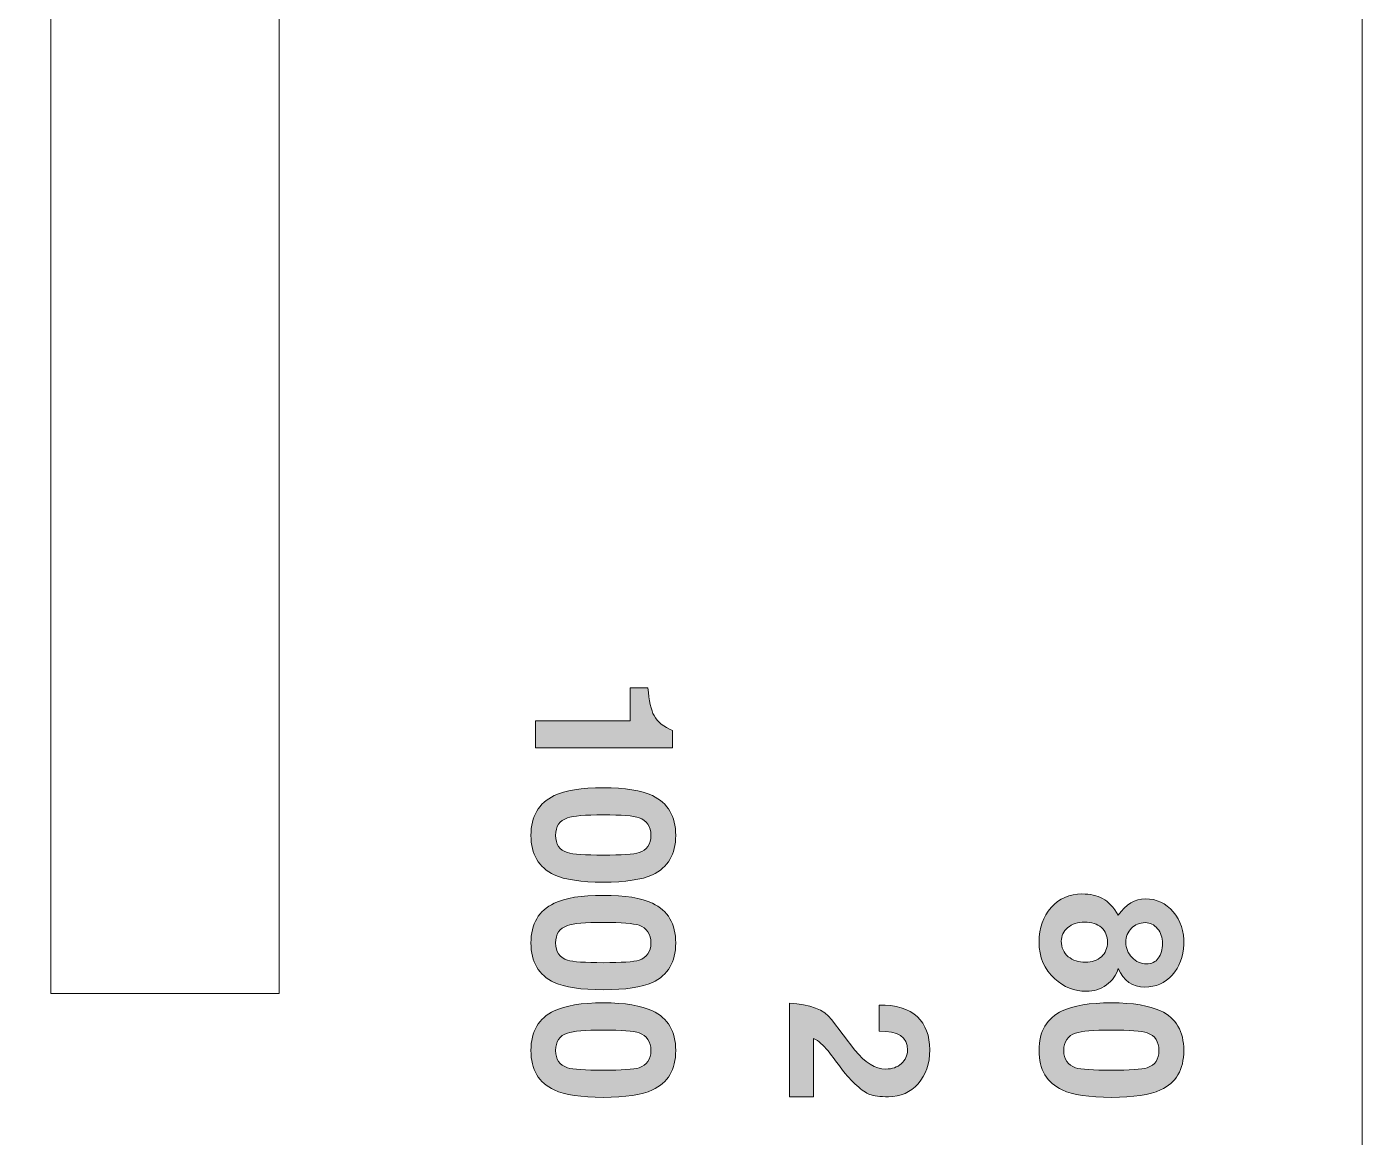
# Model space of a CAD drawing. Header units: inches. Extents: x 0.85 to 9.83, y -3.82 to -0.79.
# Drawn here: x 8.679 to 9.829, y -2.709 to -1.752 of the extents above; entities that cross this region are included whole.
import ezdxf

# ---------------------------------------------------------------- set-up
doc = ezdxf.new("R2010")
doc.units = ezdxf.units.IN
doc.header["$MEASUREMENT"] = 0
doc.layers.add('Layer 1', color=7, linetype='Continuous')

# ---------------------------------------------------------------- blocks, each defined once
blk = doc.blocks.new('block 45')
at = {"layer": 'Layer 1', "true_color": 0xed1f24}
h = blk.add_hatch(color=240, dxfattribs=at)
h.dxf.hatch_style = 2
edge = h.paths.add_edge_path()
edge.add_spline(control_points=[(9.4214, -2.6737), (9.414, -2.6737), (9.4086, -2.673), (9.405, -2.6717), (9.4022, -2.6706), (9.3986, -2.668), (9.394, -2.664), (9.3895, -2.66), (9.3852, -2.6553), (9.3812, -2.6499), (9.3772, -2.6445), (9.3732, -2.6393), (9.3693, -2.6342), (9.3653, -2.6291), (9.3612, -2.6255), (9.3569, -2.6235), (9.3569, -2.6235), (9.3569, -2.6737), (9.3569, -2.6737), (9.3569, -2.6737), (9.336, -2.6737), (9.336, -2.6737), (9.336, -2.6737), (9.336, -2.593), (9.336, -2.593), (9.3538, -2.594), (9.3659, -2.5987), (9.3724, -2.6071), (9.3724, -2.6071), (9.3925, -2.6334), (9.3925, -2.6334), (9.401, -2.6444), (9.4099, -2.6498), (9.4192, -2.6498), (9.4245, -2.6498), (9.4289, -2.6483), (9.4324, -2.6452), (9.4359, -2.6421), (9.4377, -2.6381), (9.4377, -2.6334), (9.4377, -2.622), (9.4296, -2.6166), (9.4134, -2.6173), (9.4134, -2.6173), (9.4134, -2.5948), (9.4134, -2.5948), (9.4277, -2.5944), (9.4386, -2.5977), (9.4462, -2.6048), (9.4533, -2.6116), (9.4569, -2.6211), (9.4569, -2.6332), (9.4569, -2.6452), (9.4536, -2.6549), (9.4469, -2.6624), (9.4403, -2.6699), (9.4318, -2.6737), (9.4214, -2.6737)], knot_values=[0, 0, 0, 0, 1, 1, 1, 2, 2, 2, 3, 3, 3, 4, 4, 4, 5, 5, 5, 6, 6, 6, 7, 7, 7, 8, 8, 8, 9, 9, 9, 10, 10, 10, 11, 11, 11, 12, 12, 12, 13, 13, 13, 14, 14, 14, 15, 15, 15, 16, 16, 16, 17, 17, 17, 18, 18, 18, 19, 19, 19, 19], degree=3, periodic=1)
at = {"layer": 'Layer 1', "lineweight": 0}
blk.add_open_spline([(9.4214, -2.6737), (9.414, -2.6737), (9.4086, -2.673), (9.405, -2.6717), (9.4022, -2.6706), (9.3986, -2.668), (9.394, -2.664), (9.3895, -2.66), (9.3852, -2.6553), (9.3812, -2.6499), (9.3772, -2.6445), (9.3732, -2.6393), (9.3693, -2.6342), (9.3653, -2.6291), (9.3612, -2.6255), (9.3569, -2.6235), (9.3569, -2.6235), (9.3569, -2.6737), (9.3569, -2.6737), (9.3569, -2.6737), (9.336, -2.6737), (9.336, -2.6737), (9.336, -2.6737), (9.336, -2.593), (9.336, -2.593), (9.3538, -2.594), (9.3659, -2.5987), (9.3724, -2.6071), (9.3724, -2.6071), (9.3925, -2.6334), (9.3925, -2.6334), (9.401, -2.6444), (9.4099, -2.6498), (9.4192, -2.6498), (9.4245, -2.6498), (9.4289, -2.6483), (9.4324, -2.6452), (9.4359, -2.6421), (9.4377, -2.6381), (9.4377, -2.6334), (9.4377, -2.622), (9.4296, -2.6166), (9.4134, -2.6173), (9.4134, -2.6173), (9.4134, -2.5948), (9.4134, -2.5948), (9.4277, -2.5944), (9.4386, -2.5977), (9.4462, -2.6048), (9.4533, -2.6116), (9.4569, -2.6211), (9.4569, -2.6332), (9.4569, -2.6452), (9.4536, -2.6549), (9.4469, -2.6624), (9.4403, -2.6699), (9.4318, -2.6737), (9.4214, -2.6737)], degree=3, knots=[0, 0, 0, 0, 1, 1, 1, 2, 2, 2, 3, 3, 3, 4, 4, 4, 5, 5, 5, 6, 6, 6, 7, 7, 7, 8, 8, 8, 9, 9, 9, 10, 10, 10, 11, 11, 11, 12, 12, 12, 13, 13, 13, 14, 14, 14, 15, 15, 15, 16, 16, 16, 17, 17, 17, 18, 18, 18, 19, 19, 19, 19], dxfattribs=at)
blk = doc.blocks.new('block 47')
at = {"layer": 'Layer 1', "true_color": 0xed1f24}
h = blk.add_hatch(color=240, dxfattribs=at)
h.dxf.hatch_style = 2
edge = h.paths.add_edge_path()
edge.add_spline(control_points=[(9.5918, -2.5828), (9.5815, -2.5828), (9.5724, -2.5792), (9.5645, -2.572), (9.5555, -2.5639), (9.551, -2.5533), (9.551, -2.5402), (9.551, -2.5283), (9.5545, -2.5184), (9.5614, -2.5107), (9.5684, -2.5029), (9.5772, -2.499), (9.588, -2.499), (9.5951, -2.499), (9.601, -2.5003), (9.6057, -2.5028), (9.6108, -2.5056), (9.6153, -2.5105), (9.6193, -2.5173), (9.6259, -2.5079), (9.6336, -2.5032), (9.6425, -2.5032), (9.6522, -2.5032), (9.6602, -2.5069), (9.6666, -2.5143), (9.673, -2.5218), (9.676, -2.5312), (9.6757, -2.5425), (9.6753, -2.5531), (9.672, -2.5618), (9.6657, -2.5688), (9.6595, -2.5757), (9.6516, -2.5792), (9.6422, -2.5792), (9.6314, -2.5792), (9.6238, -2.5738), (9.6193, -2.5632), (9.6177, -2.5689), (9.6142, -2.5737), (9.6091, -2.5773), (9.6039, -2.581), (9.5982, -2.5828), (9.5918, -2.5828)], knot_values=[0, 0, 0, 0, 1, 1, 1, 2, 2, 2, 3, 3, 3, 4, 4, 4, 5, 5, 5, 6, 6, 6, 7, 7, 7, 8, 8, 8, 9, 9, 9, 10, 10, 10, 11, 11, 11, 12, 12, 12, 13, 13, 13, 14, 14, 14, 14], degree=3, periodic=1)
edge = h.paths.add_edge_path()
edge.add_spline(control_points=[(9.591, -2.5578), (9.5966, -2.5578), (9.6011, -2.5562), (9.6047, -2.553), (9.6082, -2.5498), (9.61, -2.5457), (9.61, -2.5407), (9.61, -2.5352), (9.6082, -2.5309), (9.6047, -2.5278), (9.6011, -2.5247), (9.5963, -2.5232), (9.5902, -2.5232), (9.5843, -2.5232), (9.5795, -2.5248), (9.5757, -2.528), (9.572, -2.5312), (9.5702, -2.5351), (9.5702, -2.5397), (9.5702, -2.5453), (9.5722, -2.5498), (9.5762, -2.553), (9.5802, -2.5562), (9.5851, -2.5578), (9.591, -2.5578)], knot_values=[0, 0, 0, 0, 1, 1, 1, 2, 2, 2, 3, 3, 3, 4, 4, 4, 5, 5, 5, 6, 6, 6, 7, 7, 7, 8, 8, 8, 8], degree=3, periodic=1)
edge = h.paths.add_edge_path()
edge.add_spline(control_points=[(9.6435, -2.5592), (9.6479, -2.5592), (9.6514, -2.5576), (9.6537, -2.5543), (9.6561, -2.5511), (9.6573, -2.5468), (9.6573, -2.5415), (9.6573, -2.5366), (9.6559, -2.5324), (9.6531, -2.5289), (9.6502, -2.5254), (9.6467, -2.5237), (9.6425, -2.5237), (9.6377, -2.5237), (9.6337, -2.5253), (9.6306, -2.5285), (9.6274, -2.5317), (9.6258, -2.5358), (9.6258, -2.5407), (9.6258, -2.5457), (9.6276, -2.55), (9.6311, -2.5537), (9.6346, -2.5573), (9.6387, -2.5592), (9.6435, -2.5592)], knot_values=[0, 0, 0, 0, 1, 1, 1, 2, 2, 2, 3, 3, 3, 4, 4, 4, 5, 5, 5, 6, 6, 6, 7, 7, 7, 8, 8, 8, 8], degree=3, periodic=1)
h = blk.add_hatch(color=240, dxfattribs=at)
h.dxf.hatch_style = 2
edge = h.paths.add_edge_path()
edge.add_spline(control_points=[(9.6133, -2.6742), (9.5943, -2.6742), (9.5802, -2.6721), (9.571, -2.6678), (9.5577, -2.6616), (9.551, -2.6503), (9.551, -2.6338), (9.551, -2.6174), (9.5577, -2.606), (9.571, -2.5997), (9.5804, -2.5951), (9.5946, -2.5928), (9.6133, -2.5928), (9.6321, -2.5928), (9.6462, -2.5951), (9.6557, -2.5997), (9.669, -2.606), (9.6757, -2.6174), (9.6757, -2.6338), (9.6757, -2.6503), (9.669, -2.6616), (9.6557, -2.6678), (9.6464, -2.6721), (9.6323, -2.6742), (9.6133, -2.6742)], knot_values=[0, 0, 0, 0, 1, 1, 1, 2, 2, 2, 3, 3, 3, 4, 4, 4, 5, 5, 5, 6, 6, 6, 7, 7, 7, 8, 8, 8, 8], degree=3, periodic=1)
edge = h.paths.add_edge_path()
edge.add_spline(control_points=[(9.6133, -2.6508), (9.6291, -2.6508), (9.6394, -2.6501), (9.6442, -2.6487), (9.6509, -2.6464), (9.6543, -2.6415), (9.6543, -2.6338), (9.6543, -2.6261), (9.6509, -2.621), (9.6442, -2.6187), (9.6392, -2.617), (9.6289, -2.6162), (9.6133, -2.6162), (9.5978, -2.6162), (9.5875, -2.6171), (9.5825, -2.6188), (9.5757, -2.6211), (9.5723, -2.6261), (9.5723, -2.6338), (9.5723, -2.6415), (9.5757, -2.6464), (9.5825, -2.6487), (9.5873, -2.6501), (9.5976, -2.6508), (9.6133, -2.6508)], knot_values=[0, 0, 0, 0, 1, 1, 1, 2, 2, 2, 3, 3, 3, 4, 4, 4, 5, 5, 5, 6, 6, 6, 7, 7, 7, 8, 8, 8, 8], degree=3, periodic=1)
at = {"layer": 'Layer 1', "lineweight": 0}
for points, knots in [([(9.5918, -2.5828), (9.5815, -2.5828), (9.5724, -2.5792), (9.5645, -2.572), (9.5555, -2.5639), (9.551, -2.5533), (9.551, -2.5402), (9.551, -2.5283), (9.5545, -2.5184), (9.5614, -2.5107), (9.5684, -2.5029), (9.5772, -2.499), (9.588, -2.499), (9.5951, -2.499), (9.601, -2.5003), (9.6057, -2.5028), (9.6108, -2.5056), (9.6153, -2.5105), (9.6193, -2.5173), (9.6259, -2.5079), (9.6336, -2.5032), (9.6425, -2.5032), (9.6522, -2.5032), (9.6602, -2.5069), (9.6666, -2.5143), (9.673, -2.5218), (9.676, -2.5312), (9.6757, -2.5425), (9.6753, -2.5531), (9.672, -2.5618), (9.6657, -2.5688), (9.6595, -2.5757), (9.6516, -2.5792), (9.6422, -2.5792), (9.6314, -2.5792), (9.6238, -2.5738), (9.6193, -2.5632), (9.6177, -2.5689), (9.6142, -2.5737), (9.6091, -2.5773), (9.6039, -2.581), (9.5982, -2.5828), (9.5918, -2.5828)], [0, 0, 0, 0, 1, 1, 1, 2, 2, 2, 3, 3, 3, 4, 4, 4, 5, 5, 5, 6, 6, 6, 7, 7, 7, 8, 8, 8, 9, 9, 9, 10, 10, 10, 11, 11, 11, 12, 12, 12, 13, 13, 13, 14, 14, 14, 14]), ([(9.591, -2.5578), (9.5966, -2.5578), (9.6011, -2.5562), (9.6047, -2.553), (9.6082, -2.5498), (9.61, -2.5457), (9.61, -2.5407), (9.61, -2.5352), (9.6082, -2.5309), (9.6047, -2.5278), (9.6011, -2.5247), (9.5963, -2.5232), (9.5902, -2.5232), (9.5843, -2.5232), (9.5795, -2.5248), (9.5757, -2.528), (9.572, -2.5312), (9.5702, -2.5351), (9.5702, -2.5397), (9.5702, -2.5453), (9.5722, -2.5498), (9.5762, -2.553), (9.5802, -2.5562), (9.5851, -2.5578), (9.591, -2.5578)], [0, 0, 0, 0, 1, 1, 1, 2, 2, 2, 3, 3, 3, 4, 4, 4, 5, 5, 5, 6, 6, 6, 7, 7, 7, 8, 8, 8, 8]), ([(9.6435, -2.5592), (9.6479, -2.5592), (9.6514, -2.5576), (9.6537, -2.5543), (9.6561, -2.5511), (9.6573, -2.5468), (9.6573, -2.5415), (9.6573, -2.5366), (9.6559, -2.5324), (9.6531, -2.5289), (9.6502, -2.5254), (9.6467, -2.5237), (9.6425, -2.5237), (9.6377, -2.5237), (9.6337, -2.5253), (9.6306, -2.5285), (9.6274, -2.5317), (9.6258, -2.5358), (9.6258, -2.5407), (9.6258, -2.5457), (9.6276, -2.55), (9.6311, -2.5537), (9.6346, -2.5573), (9.6387, -2.5592), (9.6435, -2.5592)], [0, 0, 0, 0, 1, 1, 1, 2, 2, 2, 3, 3, 3, 4, 4, 4, 5, 5, 5, 6, 6, 6, 7, 7, 7, 8, 8, 8, 8]), ([(9.6133, -2.6742), (9.5943, -2.6742), (9.5802, -2.6721), (9.571, -2.6678), (9.5577, -2.6616), (9.551, -2.6503), (9.551, -2.6338), (9.551, -2.6174), (9.5577, -2.606), (9.571, -2.5997), (9.5804, -2.5951), (9.5946, -2.5928), (9.6133, -2.5928), (9.6321, -2.5928), (9.6462, -2.5951), (9.6557, -2.5997), (9.669, -2.606), (9.6757, -2.6174), (9.6757, -2.6338), (9.6757, -2.6503), (9.669, -2.6616), (9.6557, -2.6678), (9.6464, -2.6721), (9.6323, -2.6742), (9.6133, -2.6742)], [0, 0, 0, 0, 1, 1, 1, 2, 2, 2, 3, 3, 3, 4, 4, 4, 5, 5, 5, 6, 6, 6, 7, 7, 7, 8, 8, 8, 8]), ([(9.6133, -2.6508), (9.6291, -2.6508), (9.6394, -2.6501), (9.6442, -2.6487), (9.6509, -2.6464), (9.6543, -2.6415), (9.6543, -2.6338), (9.6543, -2.6261), (9.6509, -2.621), (9.6442, -2.6187), (9.6392, -2.617), (9.6289, -2.6162), (9.6133, -2.6162), (9.5978, -2.6162), (9.5875, -2.6171), (9.5825, -2.6188), (9.5757, -2.6211), (9.5723, -2.6261), (9.5723, -2.6338), (9.5723, -2.6415), (9.5757, -2.6464), (9.5825, -2.6487), (9.5873, -2.6501), (9.5976, -2.6508), (9.6133, -2.6508)], [0, 0, 0, 0, 1, 1, 1, 2, 2, 2, 3, 3, 3, 4, 4, 4, 5, 5, 5, 6, 6, 6, 7, 7, 7, 8, 8, 8, 8])]:
    blk.add_open_spline(points, degree=3, knots=knots, dxfattribs=at)
blk = doc.blocks.new('block 50')
at = {"layer": 'Layer 1', "true_color": 0xed1f24}
h = blk.add_hatch(color=240, dxfattribs=at)
h.dxf.hatch_style = 2
edge = h.paths.add_edge_path()
edge.add_spline(control_points=[(9.1172, -2.373), (9.1172, -2.373), (9.1172, -2.3497), (9.1172, -2.3497), (9.1172, -2.3497), (9.1989, -2.3497), (9.1989, -2.3497), (9.1989, -2.3497), (9.1989, -2.3213), (9.1989, -2.3213), (9.1989, -2.3213), (9.2141, -2.3213), (9.2141, -2.3213), (9.2152, -2.3326), (9.2169, -2.3406), (9.2194, -2.3453), (9.2224, -2.3509), (9.2277, -2.3552), (9.2354, -2.3582), (9.2354, -2.3582), (9.2354, -2.373), (9.2354, -2.373), (9.2354, -2.373), (9.1172, -2.373), (9.1172, -2.373)], knot_values=[0, 0, 0, 0, 1, 1, 1, 2, 2, 2, 3, 3, 3, 4, 4, 4, 5, 5, 5, 6, 6, 6, 7, 7, 7, 8, 8, 8, 8], degree=3, periodic=1)
h = blk.add_hatch(color=240, dxfattribs=at)
h.dxf.hatch_style = 2
edge = h.paths.add_edge_path()
edge.add_spline(control_points=[(9.1757, -2.4888), (9.1567, -2.4888), (9.1426, -2.4867), (9.1334, -2.4825), (9.1201, -2.4763), (9.1134, -2.4649), (9.1134, -2.4485), (9.1134, -2.4321), (9.1201, -2.4207), (9.1334, -2.4143), (9.1428, -2.4098), (9.1569, -2.4075), (9.1757, -2.4075), (9.1945, -2.4075), (9.2086, -2.4098), (9.2181, -2.4143), (9.2314, -2.4207), (9.2381, -2.4321), (9.2381, -2.4485), (9.2381, -2.4649), (9.2314, -2.4763), (9.2181, -2.4825), (9.2088, -2.4867), (9.1947, -2.4888), (9.1757, -2.4888)], knot_values=[0, 0, 0, 0, 1, 1, 1, 2, 2, 2, 3, 3, 3, 4, 4, 4, 5, 5, 5, 6, 6, 6, 7, 7, 7, 8, 8, 8, 8], degree=3, periodic=1)
edge = h.paths.add_edge_path()
edge.add_spline(control_points=[(9.1757, -2.4655), (9.1915, -2.4655), (9.2018, -2.4648), (9.2066, -2.4633), (9.2133, -2.4611), (9.2167, -2.4562), (9.2167, -2.4485), (9.2167, -2.4407), (9.2133, -2.4357), (9.2066, -2.4333), (9.2016, -2.4317), (9.1913, -2.4308), (9.1757, -2.4308), (9.1602, -2.4308), (9.1499, -2.4317), (9.1449, -2.4335), (9.1381, -2.4357), (9.1347, -2.4407), (9.1347, -2.4485), (9.1347, -2.4562), (9.1381, -2.4611), (9.1449, -2.4633), (9.1497, -2.4648), (9.1599, -2.4655), (9.1757, -2.4655)], knot_values=[0, 0, 0, 0, 1, 1, 1, 2, 2, 2, 3, 3, 3, 4, 4, 4, 5, 5, 5, 6, 6, 6, 7, 7, 7, 8, 8, 8, 8], degree=3, periodic=1)
h = blk.add_hatch(color=240, dxfattribs=at)
h.dxf.hatch_style = 2
edge = h.paths.add_edge_path()
edge.add_spline(control_points=[(9.1757, -2.5815), (9.1567, -2.5815), (9.1426, -2.5794), (9.1334, -2.5752), (9.1201, -2.5689), (9.1134, -2.5576), (9.1134, -2.5412), (9.1134, -2.5247), (9.1201, -2.5133), (9.1334, -2.507), (9.1428, -2.5024), (9.1569, -2.5002), (9.1757, -2.5002), (9.1945, -2.5002), (9.2086, -2.5024), (9.2181, -2.507), (9.2314, -2.5133), (9.2381, -2.5247), (9.2381, -2.5412), (9.2381, -2.5576), (9.2314, -2.5689), (9.2181, -2.5752), (9.2088, -2.5794), (9.1947, -2.5815), (9.1757, -2.5815)], knot_values=[0, 0, 0, 0, 1, 1, 1, 2, 2, 2, 3, 3, 3, 4, 4, 4, 5, 5, 5, 6, 6, 6, 7, 7, 7, 8, 8, 8, 8], degree=3, periodic=1)
edge = h.paths.add_edge_path()
edge.add_spline(control_points=[(9.1757, -2.5582), (9.1915, -2.5582), (9.2018, -2.5574), (9.2066, -2.556), (9.2133, -2.5538), (9.2167, -2.5488), (9.2167, -2.5412), (9.2167, -2.5334), (9.2133, -2.5283), (9.2066, -2.526), (9.2016, -2.5243), (9.1913, -2.5235), (9.1757, -2.5235), (9.1602, -2.5235), (9.1499, -2.5244), (9.1449, -2.5262), (9.1381, -2.5284), (9.1347, -2.5334), (9.1347, -2.5412), (9.1347, -2.5488), (9.1381, -2.5538), (9.1449, -2.556), (9.1497, -2.5574), (9.1599, -2.5582), (9.1757, -2.5582)], knot_values=[0, 0, 0, 0, 1, 1, 1, 2, 2, 2, 3, 3, 3, 4, 4, 4, 5, 5, 5, 6, 6, 6, 7, 7, 7, 8, 8, 8, 8], degree=3, periodic=1)
h = blk.add_hatch(color=240, dxfattribs=at)
h.dxf.hatch_style = 2
edge = h.paths.add_edge_path()
edge.add_spline(control_points=[(9.1757, -2.6742), (9.1567, -2.6742), (9.1426, -2.6721), (9.1334, -2.6678), (9.1201, -2.6616), (9.1134, -2.6503), (9.1134, -2.6338), (9.1134, -2.6174), (9.1201, -2.606), (9.1334, -2.5997), (9.1428, -2.5951), (9.1569, -2.5928), (9.1757, -2.5928), (9.1945, -2.5928), (9.2086, -2.5951), (9.2181, -2.5997), (9.2314, -2.606), (9.2381, -2.6174), (9.2381, -2.6338), (9.2381, -2.6503), (9.2314, -2.6616), (9.2181, -2.6678), (9.2088, -2.6721), (9.1947, -2.6742), (9.1757, -2.6742)], knot_values=[0, 0, 0, 0, 1, 1, 1, 2, 2, 2, 3, 3, 3, 4, 4, 4, 5, 5, 5, 6, 6, 6, 7, 7, 7, 8, 8, 8, 8], degree=3, periodic=1)
edge = h.paths.add_edge_path()
edge.add_spline(control_points=[(9.1757, -2.6508), (9.1915, -2.6508), (9.2018, -2.6501), (9.2066, -2.6487), (9.2133, -2.6464), (9.2167, -2.6415), (9.2167, -2.6338), (9.2167, -2.6261), (9.2133, -2.621), (9.2066, -2.6187), (9.2016, -2.617), (9.1913, -2.6162), (9.1757, -2.6162), (9.1602, -2.6162), (9.1499, -2.6171), (9.1449, -2.6188), (9.1381, -2.6211), (9.1347, -2.6261), (9.1347, -2.6338), (9.1347, -2.6415), (9.1381, -2.6464), (9.1449, -2.6487), (9.1497, -2.6501), (9.1599, -2.6508), (9.1757, -2.6508)], knot_values=[0, 0, 0, 0, 1, 1, 1, 2, 2, 2, 3, 3, 3, 4, 4, 4, 5, 5, 5, 6, 6, 6, 7, 7, 7, 8, 8, 8, 8], degree=3, periodic=1)
at = {"layer": 'Layer 1', "lineweight": 0}
for points in [[(9.1172, -2.373), (9.1172, -2.373), (9.1172, -2.3497), (9.1172, -2.3497), (9.1172, -2.3497), (9.1989, -2.3497), (9.1989, -2.3497), (9.1989, -2.3497), (9.1989, -2.3213), (9.1989, -2.3213), (9.1989, -2.3213), (9.2141, -2.3213), (9.2141, -2.3213), (9.2152, -2.3326), (9.2169, -2.3406), (9.2194, -2.3453), (9.2224, -2.3509), (9.2277, -2.3552), (9.2354, -2.3582), (9.2354, -2.3582), (9.2354, -2.373), (9.2354, -2.373), (9.2354, -2.373), (9.1172, -2.373), (9.1172, -2.373)], [(9.1757, -2.4888), (9.1567, -2.4888), (9.1426, -2.4867), (9.1334, -2.4825), (9.1201, -2.4763), (9.1134, -2.4649), (9.1134, -2.4485), (9.1134, -2.4321), (9.1201, -2.4207), (9.1334, -2.4143), (9.1428, -2.4098), (9.1569, -2.4075), (9.1757, -2.4075), (9.1945, -2.4075), (9.2086, -2.4098), (9.2181, -2.4143), (9.2314, -2.4207), (9.2381, -2.4321), (9.2381, -2.4485), (9.2381, -2.4649), (9.2314, -2.4763), (9.2181, -2.4825), (9.2088, -2.4867), (9.1947, -2.4888), (9.1757, -2.4888)], [(9.1757, -2.4655), (9.1915, -2.4655), (9.2018, -2.4648), (9.2066, -2.4633), (9.2133, -2.4611), (9.2167, -2.4562), (9.2167, -2.4485), (9.2167, -2.4407), (9.2133, -2.4357), (9.2066, -2.4333), (9.2016, -2.4317), (9.1913, -2.4308), (9.1757, -2.4308), (9.1602, -2.4308), (9.1499, -2.4317), (9.1449, -2.4335), (9.1381, -2.4357), (9.1347, -2.4407), (9.1347, -2.4485), (9.1347, -2.4562), (9.1381, -2.4611), (9.1449, -2.4633), (9.1497, -2.4648), (9.1599, -2.4655), (9.1757, -2.4655)], [(9.1757, -2.5815), (9.1567, -2.5815), (9.1426, -2.5794), (9.1334, -2.5752), (9.1201, -2.5689), (9.1134, -2.5576), (9.1134, -2.5412), (9.1134, -2.5247), (9.1201, -2.5133), (9.1334, -2.507), (9.1428, -2.5024), (9.1569, -2.5002), (9.1757, -2.5002), (9.1945, -2.5002), (9.2086, -2.5024), (9.2181, -2.507), (9.2314, -2.5133), (9.2381, -2.5247), (9.2381, -2.5412), (9.2381, -2.5576), (9.2314, -2.5689), (9.2181, -2.5752), (9.2088, -2.5794), (9.1947, -2.5815), (9.1757, -2.5815)], [(9.1757, -2.5582), (9.1915, -2.5582), (9.2018, -2.5574), (9.2066, -2.556), (9.2133, -2.5538), (9.2167, -2.5488), (9.2167, -2.5412), (9.2167, -2.5334), (9.2133, -2.5283), (9.2066, -2.526), (9.2016, -2.5243), (9.1913, -2.5235), (9.1757, -2.5235), (9.1602, -2.5235), (9.1499, -2.5244), (9.1449, -2.5262), (9.1381, -2.5284), (9.1347, -2.5334), (9.1347, -2.5412), (9.1347, -2.5488), (9.1381, -2.5538), (9.1449, -2.556), (9.1497, -2.5574), (9.1599, -2.5582), (9.1757, -2.5582)], [(9.1757, -2.6742), (9.1567, -2.6742), (9.1426, -2.6721), (9.1334, -2.6678), (9.1201, -2.6616), (9.1134, -2.6503), (9.1134, -2.6338), (9.1134, -2.6174), (9.1201, -2.606), (9.1334, -2.5997), (9.1428, -2.5951), (9.1569, -2.5928), (9.1757, -2.5928), (9.1945, -2.5928), (9.2086, -2.5951), (9.2181, -2.5997), (9.2314, -2.606), (9.2381, -2.6174), (9.2381, -2.6338), (9.2381, -2.6503), (9.2314, -2.6616), (9.2181, -2.6678), (9.2088, -2.6721), (9.1947, -2.6742), (9.1757, -2.6742)], [(9.1757, -2.6508), (9.1915, -2.6508), (9.2018, -2.6501), (9.2066, -2.6487), (9.2133, -2.6464), (9.2167, -2.6415), (9.2167, -2.6338), (9.2167, -2.6261), (9.2133, -2.621), (9.2066, -2.6187), (9.2016, -2.617), (9.1913, -2.6162), (9.1757, -2.6162), (9.1602, -2.6162), (9.1499, -2.6171), (9.1449, -2.6188), (9.1381, -2.6211), (9.1347, -2.6261), (9.1347, -2.6338), (9.1347, -2.6415), (9.1381, -2.6464), (9.1449, -2.6487), (9.1497, -2.6501), (9.1599, -2.6508), (9.1757, -2.6508)]]:
    blk.add_open_spline(points, degree=3, knots=[0, 0, 0, 0, 1, 1, 1, 2, 2, 2, 3, 3, 3, 4, 4, 4, 5, 5, 5, 6, 6, 6, 7, 7, 7, 8, 8, 8, 8], dxfattribs=at)
blk = doc.blocks.new('block 44')
at = {"layer": 'Layer 1'}
for name in ['block 50', 'block 47', 'block 45']:
    blk.add_blockref(name, (0, 0), dxfattribs=at)

msp = doc.modelspace()

# ---------------------------------------------------------------- linework, layer by layer
at = {"layer": 'Layer 1', "color": 7, "lineweight": 5, "true_color": 0xffffff}
for points in [[(8.6998, -2.5846), (8.6998, -0.7952), (7.7669, -0.7952), (7.7669, -3.8038), (8.3857, -3.8038), (8.5919, -3.8038), (9.0044, -3.8038), (9.2119, -3.8038), (9.8294, -3.8038), (9.8294, -0.7952), (8.8966, -0.7952), (8.8966, -2.5846)], [(8.8966, -2.5846), (8.6998, -2.5846)]]:
    msp.add_lwpolyline(points, dxfattribs=at)

# ---------------------------------------------------------------- block references
at = {"layer": 'Layer 1'}
msp.add_blockref('block 44', (0, 0), dxfattribs=at)

doc.saveas('drawing.dxf')
